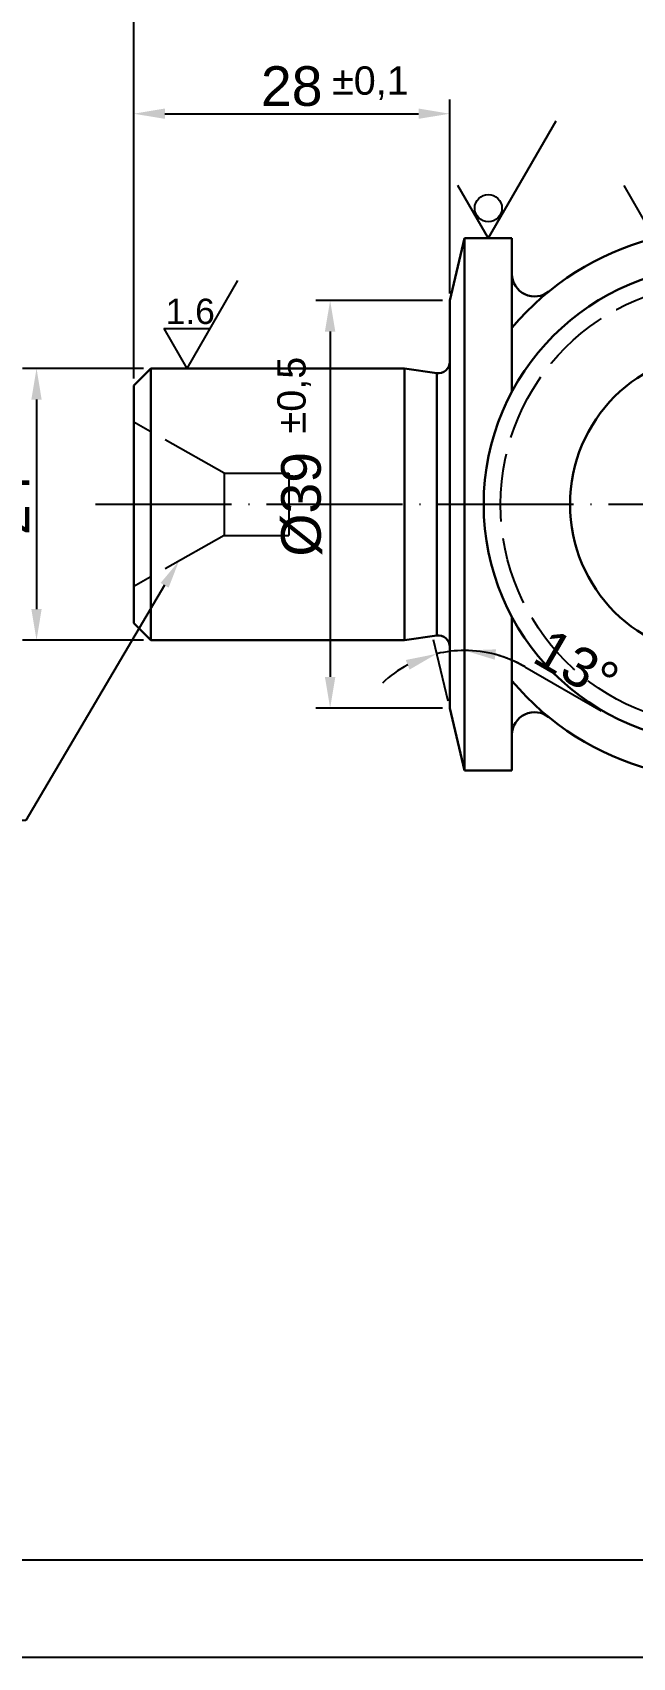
# Model space of a CAD drawing. Header units: millimetres. Extents: x 5222 to 5585, y 1392 to 1648.
# Drawn here: x 5344.2 to 5397.2, y 1392.2 to 1535.7 of the extents above; entities that cross this region are included whole.
import ezdxf
from ezdxf import colors
from ezdxf.entities.mleader import LeaderData, LeaderLine
from ezdxf.math import Vec2, Vec3

# ---------------------------------------------------------------- set-up
doc = ezdxf.new("R2010")
doc.units = ezdxf.units.MM
for name, pattern in [('ACAD_ISO02W100', [15, 12, -3]), ('ACAD_ISO04W100', [30, 24, -3, 0, -3]), ('ACAD_ISO05W100', [33, 24, -3, 0, -3, 0, -3])]:
    doc.linetypes.add(name, pattern=pattern)
for name, color, linetype, lineweight in [('AM_0', 7, 'Continuous', 30), ('AM_4', 1, 'ACAD_ISO04W100', 25), ('AM_5', 1, 'Continuous', 25), ('AM_8', 5, 'ACAD_ISO02W100', 25), ('AM_BOR', 2, 'ACAD_ISO05W100', 35)]:
    doc.layers.add(name, color=color, linetype=linetype, lineweight=lineweight)
doc.styles.get("Standard").update_dxf_attribs({"font": 'arial.ttf'})
doc.dimstyles.new('ISO-25', dxfattribs={"dimtxt": 3.5, "dimasz": 2.75, "dimexe": 1.25, "dimexo": 0.625, "dimtad": 1, "dimtxsty": 'Standard', "dimcen": 2.5, "dimadec": 0, "dimazin": 0, "dimtfac": 1, "dimtmove": 0, "dimatfit": 3, "dimfxl": 1, "dimarcsym": 0})

# ---------------------------------------------------------------- blocks, each defined once
blk = doc.blocks.new('A3 ZTL')
blk.add_line((19.57, 9.78), (401.17, 9.78))
at = {"layer": 'AM_BOR', "color": 135, "linetype": 'Continuous', "lineweight": 25}
blk.add_line((410.96, 0), (0, 0), dxfattribs=at)
blk = doc.blocks.new('*D211')
at = {"layer": 'AM_5', "color": 0, "lineweight": -2, "ltscale": 0.25, "transparency": 16777216}
for p, q in [((5353.99, 1505.99), (5343.29, 1505.99)), ((5344.54, 1503.24), (5344.54, 1484.74)), ((5353.99, 1481.99), (5343.29, 1481.99))]:
    blk.add_line(p, q, dxfattribs=at)
at = {"layer": 'AM_5', "color": 0, "ltscale": 0.25, "transparency": 16777216}
for points in [[(5344.08, 1503.24), (5344.99, 1503.24), (5344.54, 1505.99)], [(5344.08, 1484.74), (5344.99, 1484.74), (5344.54, 1481.99)]]:
    blk.add_solid(points, dxfattribs=at)
at = {"layer": 'Defpoints', "color": 0, "ltscale": 0.25, "transparency": 16777216}
for p in [(5354.62, 1505.99), (5344.54, 1481.99), (5354.62, 1481.99)]:
    blk.add_point(p, dxfattribs=at)
at = {"layer": 'AM_5', "color": 0, "ltscale": 0.25, "transparency": 16777216, "insert": (5342.15, 1493.99), "char_height": 3.5, "attachment_point": 5, "rotation": 90}
blk.add_mtext('24', dxfattribs=at)
blk = doc.blocks.new('*D213')
at = {"layer": 'AM_5', "color": 0, "lineweight": -2, "ltscale": 0.25, "transparency": 16777216}
for p, q in [((5380.39, 1511.99), (5369.21, 1511.99)), ((5370.46, 1509.24), (5370.46, 1478.74)), ((5380.39, 1475.99), (5369.21, 1475.99))]:
    blk.add_line(p, q, dxfattribs=at)
at = {"layer": 'AM_5', "color": 0, "ltscale": 0.25, "transparency": 16777216}
for points in [[(5370, 1509.24), (5370.92, 1509.24), (5370.46, 1511.99)], [(5370, 1478.74), (5370.92, 1478.74), (5370.46, 1475.99)]]:
    blk.add_solid(points, dxfattribs=at)
at = {"layer": 'Defpoints', "color": 0, "ltscale": 0.25, "transparency": 16777216}
for p in [(5381.02, 1511.99), (5370.46, 1475.99), (5381.02, 1475.99)]:
    blk.add_point(p, dxfattribs=at)
at = {"layer": 'AM_5', "color": 0, "ltscale": 0.25, "transparency": 16777216, "insert": (5367.95, 1493.99), "char_height": 3.5, "attachment_point": 5, "rotation": 90}
blk.add_mtext('%%c39', dxfattribs=at)
blk = doc.blocks.new('*D212')
at = {"layer": 'AM_5', "color": 0, "lineweight": -2, "ltscale": 0.25, "transparency": 16777216}
for p, q in [((5380.87, 1476.6), (5379.58, 1482.01)), ((5387.64, 1479.65), (5394.38, 1475.75))]:
    blk.add_line(p, q, dxfattribs=at)
for start, end in [(90, 103.4), (59.9083, 90), (118.3156, 133.2313), (60.1687, 75.0844)]:
    blk.add_arc((5382.33, 1470.49), 10.59, start, end, dxfattribs=at)
at = {"layer": 'AM_5', "color": 0, "ltscale": 0.25, "transparency": 16777216}
for points in [[(5384.99, 1480.27), (5385.11, 1481.18), (5382.33, 1481.08)], [(5377.14, 1480.24), (5377.47, 1479.39), (5379.87, 1480.79)]]:
    blk.add_solid(points, dxfattribs=at)
at = {"layer": 'Defpoints', "color": 0, "ltscale": 0.25, "transparency": 16777216}
for p in [(5382.33, 1517.49), (5380.68, 1480.95), (5381.02, 1475.99), (5382.33, 1470.49), (5382.33, 1470.49)]:
    blk.add_point(p, dxfattribs=at)
at = {"layer": 'AM_5', "color": 0, "ltscale": 0.25, "transparency": 16777216, "insert": (5392.22, 1479.79), "char_height": 3.5, "attachment_point": 5, "rotation": 329.9083}
blk.add_mtext('13°', dxfattribs=at)
blk = doc.blocks.new('*D214')
at = {"layer": 'AM_5', "color": 0, "lineweight": -2, "ltscale": 0.25, "transparency": 16777216}
for p, q in [((5353.12, 1505.11), (5353.12, 1529.73)), ((5381.02, 1512.61), (5381.02, 1529.73)), ((5355.87, 1528.48), (5378.27, 1528.48))]:
    blk.add_line(p, q, dxfattribs=at)
at = {"layer": 'AM_5', "color": 0, "ltscale": 0.25, "transparency": 16777216}
for points in [[(5355.87, 1528.94), (5355.87, 1528.03), (5353.12, 1528.48)], [(5378.27, 1528.94), (5378.27, 1528.03), (5381.02, 1528.48)]]:
    blk.add_solid(points, dxfattribs=at)
at = {"layer": 'Defpoints', "color": 0, "ltscale": 0.25, "transparency": 16777216}
for p in [(5381.02, 1528.48), (5381.02, 1511.99), (5353.12, 1504.49)]:
    blk.add_point(p, dxfattribs=at)
at = {"layer": 'AM_5', "color": 0, "ltscale": 0.25, "transparency": 16777216, "insert": (5367.07, 1530.9), "char_height": 3.5, "attachment_point": 5}
blk.add_mtext('28', dxfattribs=at)
blk = doc.blocks.new('*D223')
at = {"layer": 'AM_5', "color": 0, "lineweight": -2, "ltscale": 0.25, "transparency": 16777216}
for p, q in [((5353.12, 1529.11), (5353.12, 1543.12)), ((5465.12, 1512.05), (5465.12, 1543.12)), ((5355.87, 1541.87), (5462.37, 1541.87))]:
    blk.add_line(p, q, dxfattribs=at)
at = {"layer": 'AM_5', "color": 0, "ltscale": 0.25, "transparency": 16777216}
for points in [[(5355.87, 1542.33), (5355.87, 1541.41), (5353.12, 1541.87)], [(5462.37, 1542.33), (5462.37, 1541.41), (5465.12, 1541.87)]]:
    blk.add_solid(points, dxfattribs=at)
at = {"layer": 'Defpoints', "color": 0, "ltscale": 0.25, "transparency": 16777216}
for p in [(5465.12, 1541.87), (5353.12, 1528.48), (5465.12, 1511.43)]:
    blk.add_point(p, dxfattribs=at)
at = {"layer": 'AM_5', "color": 0, "ltscale": 0.25, "transparency": 16777216, "insert": (5409.12, 1544.79), "char_height": 3.5, "attachment_point": 5}
blk.add_mtext('(112)', dxfattribs=at)

msp = doc.modelspace()

# ---------------------------------------------------------------- linework, layer by layer
at = {"layer": 'AM_0', "ltscale": 5}
for p, q in [((5381.017, 1511.988), (5382.327, 1517.488)), ((5382.327, 1517.488), (5382.327, 1470.488)), ((5386.517, 1517.488), (5382.327, 1517.488)), ((5386.517, 1514.343), (5386.517, 1517.488)), ((5386.517, 1514.343), (5386.517, 1503.944)), ((5381.017, 1506.569), (5381.017, 1511.988)), ((5354.617, 1505.988), (5353.117, 1504.488)), ((5354.617, 1505.988), (5354.617, 1481.988)), ((5354.617, 1505.988), (5377.017, 1505.988)), ((5377.017, 1481.988), (5377.017, 1505.988)), ((5379.875, 1505.579), (5377.017, 1505.988)), ((5379.875, 1482.396), (5379.875, 1505.579)), ((5381.017, 1506.569), (5381.017, 1481.406)), ((5353.117, 1483.488), (5353.117, 1504.488)), ((5386.517, 1484.032), (5386.517, 1473.633)), ((5353.117, 1483.488), (5354.617, 1481.988)), ((5379.875, 1482.396), (5377.017, 1481.988)), ((5354.617, 1481.988), (5377.017, 1481.988)), ((5381.017, 1481.406), (5381.017, 1475.988)), ((5381.017, 1475.988), (5382.327, 1470.488)), ((5386.517, 1473.633), (5386.517, 1470.488)), ((5386.517, 1470.488), (5382.327, 1470.488))]:
    msp.add_line(p, q, dxfattribs=at)
for radius in [21.075, 13.45]:
    msp.add_circle((5405.092, 1493.988), radius, dxfattribs=at)
for centre, radius, start, end in [((5405.092, 1493.988), 24.25, 220.0058, 139.9942), ((5388.517, 1514.343), 2, 180, 309.1556), ((5380.017, 1506.569), 1, 261.8699, 0), ((5380.017, 1481.406), 1, 0, 98.1301), ((5388.517, 1473.633), 2, 50.8444, 180)]:
    msp.add_arc(centre, radius, start, end, dxfattribs=at)
at = {"layer": 'AM_4', "ltscale": 0.5}
msp.add_line((5349.746, 1493.988), (5468.438, 1493.988), dxfattribs=at)
at = {"layer": 'AM_5'}
for p, q in [((5390.394, 1527.831), (5384.418, 1517.481)), ((5381.702, 1522.186), (5384.418, 1517.481)), ((5396.392, 1522.15), (5399.108, 1517.446)), ((5362.288, 1513.75), (5357.806, 1505.988)), ((5355.769, 1509.516), (5359.843, 1509.516)), ((5355.769, 1509.516), (5357.806, 1505.988))]:
    msp.add_line(p, q, dxfattribs=at)
msp.add_circle((5384.429, 1520.147), 1.205, dxfattribs=at)
at = {"layer": 'AM_8', "ltscale": 0.5}
for p, q in [((5361.117, 1496.738), (5353.117, 1501.238)), ((5361.117, 1496.738), (5366.817, 1496.738)), ((5361.117, 1496.738), (5361.117, 1491.238)), ((5366.817, 1496.738), (5366.817, 1491.238)), ((5361.117, 1491.238), (5353.117, 1486.738)), ((5361.117, 1491.238), (5366.817, 1491.238))]:
    msp.add_line(p, q, dxfattribs=at)
msp.add_circle((5405.092, 1493.988), 19.58, dxfattribs=at)

# ---------------------------------------------------------------- block references
at = {"linetype": 'ByBlock', "lineweight": 0, "xscale": 0.8820900000000002, "yscale": 0.8820900000000002, "zscale": 0.8820900000000002}
msp.add_blockref('A3 ZTL', (5222.448, 1392.154), dxfattribs=at)

# ---------------------------------------------------------------- texts
at = {"layer": 'AM_5', "ltscale": 0.25, "insert": (5370.629, 1532.662), "char_height": 2.5, "attachment_point": 1}
msp.add_mtext_dynamic_manual_height_columns('%%P0,1', width=15.23302, gutter_width=12.5, heights=[0], dxfattribs=at)
at = {"layer": 'AM_5', "insert": (5355.939, 1512.149), "char_height": 2.2356, "attachment_point": 1}
msp.add_mtext_dynamic_manual_height_columns('1.6', width=18.23779, gutter_width=12.5, heights=[0], dxfattribs=at)
at = {"layer": 'AM_5', "ltscale": 0.25, "insert": (5365.796, 1500.247), "char_height": 2.5, "attachment_point": 1, "rotation": 90}
msp.add_mtext_dynamic_manual_height_columns('%%P0,5', width=15.23302, gutter_width=12.5, heights=[0], dxfattribs=at)

# ---------------------------------------------------------------- dimensions: what is measured, and where the dimension line sits
at = {"layer": 'AM_5', "ltscale": 0.25}
for base, p1, p2, text, picture, middle in [((5465.117, 1541.871), (5353.117, 1528.485), (5465.117, 1511.428), '(112)', '*D223', (5409.117, 1544.791)), ((5381.017, 1528.485), (5353.117, 1504.488), (5381.017, 1511.988), '28', '*D214', (5367.067, 1530.897))]:
    dim = msp.add_linear_dim(base=base, p1=p1, p2=p2, text=text, dimstyle='ISO-25', dxfattribs=at)
    dim.commit()
    dim.dimension.update_dxf_attribs({"geometry": picture, "text_midpoint": middle})
dim = msp.add_angular_dim_2l(base=(5380.682, 1480.953), line1=((5382.327, 1517.488), (5382.327, 1470.488)), line2=((5381.017, 1475.988), (5382.327, 1470.488)), dimstyle='ISO-25', dxfattribs=at)
dim.commit()
dim.dimension.update_dxf_attribs({"geometry": '*D212', "text_midpoint": (5392.217, 1479.789)})
dim = msp.add_linear_dim(base=(5370.457, 1475.988), p1=(5381.017, 1511.988), p2=(5381.017, 1475.988), angle=90, text='%%c39', dimstyle='ISO-25', dxfattribs=at)
dim.commit()
dim.dimension.update_dxf_attribs({"geometry": '*D213', "text_midpoint": (5367.947, 1493.988)})
dim = msp.add_linear_dim(base=(5344.536, 1481.988), p1=(5354.617, 1505.988), p2=(5354.617, 1481.988), angle=90, dimstyle='ISO-25', dxfattribs=at)
dim.commit()
dim.dimension.update_dxf_attribs({"geometry": '*D211', "text_midpoint": (5342.153, 1493.988)})

# ---------------------------------------------------------------- leaders
ml = msp.add_multileader_mtext('Standard', dxfattribs=at)
ml.set_content('Hole Machining Process', color=256)
ml.set_leader_properties()
ml.build(insert=Vec2(0, 0))
ml.multileader.update_dxf_attribs({"arrow_head_size": 2.5})
ctx = ml.context
ctx.base_point, ctx.char_height, ctx.arrow_head_size, ctx.plane_origin = Vec3(5293.503, 1466.074), 3, 2.5, Vec3(5272.893, 1478.466)
ctx.text_align_type = 2
notes = []
notes.append((ctx, [(1, (1, 1, 0), (5343.593, 1466.074), (-1, 0), 1.397, [(0, [(5357.117, 1488.988)], 0, [])])]))
ctx.mtext.insert, ctx.mtext.alignment, ctx.mtext.flow_direction = Vec3(5340.196, 1468.015), 3, 5
for ctx, leaders in notes:
    for number, flags, end, landing, length, lines in leaders:
        leader = LeaderData()
        leader.index, (leader.has_last_leader_line, leader.has_dogleg_vector, leader.attachment_direction) = number, flags
        leader.last_leader_point, leader.dogleg_vector, leader.dogleg_length = Vec3(end), Vec3(landing), length
        for number, points, colour, breaks in lines:
            line = LeaderLine()
            line.index, line.vertices, line.color, line.breaks = number, Vec3.list(points), colors.encode_raw_color(colour), breaks
            leader.lines.append(line)
        ctx.leaders.append(leader)

doc.saveas('drawing.dxf')
